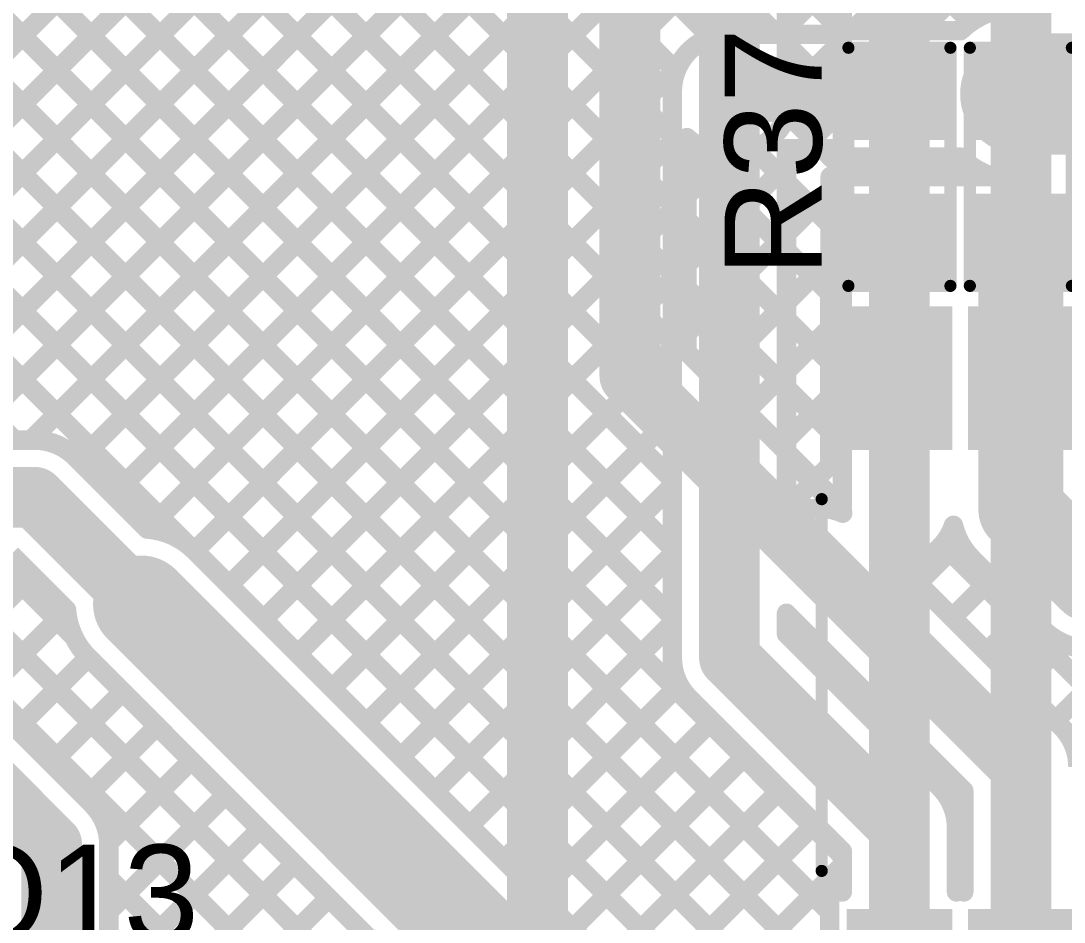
# Model space of a CAD drawing. Header units: millimetres. Extents: x 0 to 214, y 0 to 214.
# Drawn here: x 5.5903 to 6.0198, y 1.3341 to 1.7051 of the extents above; entities that cross this region are included whole.
import ezdxf

# ---------------------------------------------------------------- set-up
doc = ezdxf.new("R2010")
doc.units = ezdxf.units.MM
doc.header["$MEASUREMENT"] = 0
for name, color, linetype in [('BottomLayer', 5, 'Continuous'), ('BottomSolder', 6, 'Continuous'), ('TopLayer', 1, 'Continuous'), ('TopOverlay', 2, 'Continuous'), ('TopPaste', 8, 'Continuous'), ('TopSolder', 216, 'Continuous'), ('ViaHoleLayer', 16, 'Continuous')]:
    doc.layers.add(name, color=color, linetype=linetype)
doc.styles.add('Arial', font='', dxfattribs={"height": 0.2})
doc.styles.get('Arial').set_extended_font_data('Arial')

# ---------------------------------------------------------------- blocks, each defined once
blk = doc.blocks.new('PS2801C_1_F3_A_24')
at = {"layer": 'TopLayer'}
for points in [[(-0.14960625, 0.0427165), (-0.09842515, 0.0427165), (-0.09842515, 0.0072835), (-0.14960625, 0.0072835)], [(0.09842525, 0.0427165), (0.14960635, 0.0427165), (0.14960635, 0.0072835), (0.09842525, 0.0072835)], [(-0.14960625, -0.0072835), (-0.09842515, -0.0072835), (-0.09842515, -0.0427165), (-0.14960625, -0.0427165)], [(0.09842525, -0.0072835), (0.14960635, -0.0072835), (0.14960635, -0.0427165), (0.09842525, -0.0427165)]]:
    blk.add_hatch(color=1, dxfattribs=at).paths.add_polyline_path(points)
at = {"layer": 'TopPaste'}
for points in [[(-0.14960625, 0.0427165), (-0.09842515, 0.0427165), (-0.09842515, 0.0072835), (-0.14960625, 0.0072835)], [(0.09842525, 0.0427165), (0.14960635, 0.0427165), (0.14960635, 0.0072835), (0.09842525, 0.0072835)], [(-0.14960625, -0.0072835), (-0.09842515, -0.0072835), (-0.09842515, -0.0427165), (-0.14960625, -0.0427165)], [(0.09842525, -0.0072835), (0.14960635, -0.0072835), (0.14960635, -0.0427165), (0.09842525, -0.0427165)]]:
    blk.add_hatch(color=8, dxfattribs=at).paths.add_polyline_path(points)
at = {"layer": 'TopSolder'}
for points in [[(-0.15360625, 0.0467165), (-0.09442515, 0.0467165), (-0.09442515, 0.0032835), (-0.15360625, 0.0032835)], [(0.09442525, 0.0467165), (0.15360635, 0.0467165), (0.15360635, 0.0032835), (0.09442525, 0.0032835)], [(-0.15360625, -0.0032835), (-0.09442515, -0.0032835), (-0.09442515, -0.0467165), (-0.15360625, -0.0467165)], [(0.09442525, -0.0032835), (0.15360635, -0.0032835), (0.15360635, -0.0467165), (0.09442525, -0.0467165)]]:
    blk.add_hatch(color=216, dxfattribs=at).paths.add_polyline_path(points)
at = {"layer": 'TopOverlay'}
for points, const_width in [([(-0.1400157, 0.053, 1), (-0.1484257, 0.053, 1)], 0.005), ([(-0.0754707, 0.057, 1), (-0.0729707, 0.057, 1)], 0.0025), ([(0.0775293, 0.057, 1), (0.0800293, 0.057, 1)], 0.0025), ([(-0.1496757, 0.053, 1), (-0.1471757, 0.053, 1)], 0.0025), ([(-0.1412657, 0.053, 1), (-0.1387657, 0.053, 1)], 0.0025), ([(-0.0754707, -0.057, 1), (-0.0729707, -0.057, 1)], 0.0025), ([(0.0775293, -0.057, 1), (0.0800293, -0.057, 1)], 0.0025)]:
    blk.add_lwpolyline(points, format="xyb", close=True, dxfattribs=dict(at, const_width=const_width))
at = {"layer": 'TopOverlay', "const_width": 0.005}
for points in [[(0.0787793, 0.057), (-0.0742207, 0.057)], [(0.0787793, -0.057), (-0.0742207, -0.057)]]:
    blk.add_lwpolyline(points, dxfattribs=at)
blk = doc.blocks.new('RES_0603_218')
at = {"layer": 'TopLayer'}
for points in [[(-0.015, 0.0175), (-0.015, -0.0175), (-0.045, -0.0175), (-0.045, 0.0175)], [(0.045, 0.0175), (0.045, -0.0175), (0.015, -0.0175), (0.015, 0.0175)]]:
    blk.add_hatch(color=1, dxfattribs=at).paths.add_polyline_path(points)
at = {"layer": 'TopPaste'}
for points in [[(-0.015, 0.0175), (-0.015, -0.0175), (-0.045, -0.0175), (-0.045, 0.0175)], [(0.045, 0.0175), (0.045, -0.0175), (0.015, -0.0175), (0.015, 0.0175)]]:
    blk.add_hatch(color=8, dxfattribs=at).paths.add_polyline_path(points)
at = {"layer": 'TopSolder'}
for points in [[(-0.011, 0.0215), (-0.011, -0.0215), (-0.049, -0.0215), (-0.049, 0.0215)], [(0.049, 0.0215), (0.049, -0.0215), (0.011, -0.0215), (0.011, 0.0215)]]:
    blk.add_hatch(color=216, dxfattribs=at).paths.add_polyline_path(points)
at = {"layer": 'TopOverlay', "const_width": 0.005}
for points in [[(-0.049, 0.021), (0.049, 0.021)], [(-0.049, 0.021), (-0.049, -0.021)], [(0.049, 0.021), (0.049, -0.021)], [(-0.049, -0.021), (0.049, -0.021)]]:
    blk.add_lwpolyline(points, dxfattribs=at)
at = {"layer": 'TopOverlay', "const_width": 0.0025}
for points in [[(-0.05025, 0.021, 1), (-0.04775, 0.021, 1)], [(-0.05025, 0.021, 1), (-0.04775, 0.021, 1)], [(0.04775, 0.021, 1), (0.05025, 0.021, 1)], [(0.04775, 0.021, 1), (0.05025, 0.021, 1)], [(-0.05025, -0.021, 1), (-0.04775, -0.021, 1)], [(-0.05025, -0.021, 1), (-0.04775, -0.021, 1)], [(0.04775, -0.021, 1), (0.05025, -0.021, 1)], [(0.04775, -0.021, 1), (0.05025, -0.021, 1)]]:
    blk.add_lwpolyline(points, format="xyb", close=True, dxfattribs=at)
blk = doc.blocks.new('RES_0603_219')
at = {"layer": 'TopLayer'}
for points in [[(-0.015, 0.0175), (-0.015, -0.0175), (-0.045, -0.0175), (-0.045, 0.0175)], [(0.045, 0.0175), (0.045, -0.0175), (0.015, -0.0175), (0.015, 0.0175)]]:
    blk.add_hatch(color=1, dxfattribs=at).paths.add_polyline_path(points)
at = {"layer": 'TopPaste'}
for points in [[(-0.015, 0.0175), (-0.015, -0.0175), (-0.045, -0.0175), (-0.045, 0.0175)], [(0.045, 0.0175), (0.045, -0.0175), (0.015, -0.0175), (0.015, 0.0175)]]:
    blk.add_hatch(color=8, dxfattribs=at).paths.add_polyline_path(points)
at = {"layer": 'TopSolder'}
for points in [[(-0.011, 0.0215), (-0.011, -0.0215), (-0.049, -0.0215), (-0.049, 0.0215)], [(0.049, 0.0215), (0.049, -0.0215), (0.011, -0.0215), (0.011, 0.0215)]]:
    blk.add_hatch(color=216, dxfattribs=at).paths.add_polyline_path(points)
at = {"layer": 'TopOverlay', "const_width": 0.005}
for points in [[(-0.049, 0.021), (0.049, 0.021)], [(-0.049, 0.021), (-0.049, -0.021)], [(0.049, 0.021), (0.049, -0.021)], [(-0.049, -0.021), (0.049, -0.021)]]:
    blk.add_lwpolyline(points, dxfattribs=at)
at = {"layer": 'TopOverlay', "const_width": 0.0025}
for points in [[(-0.05025, 0.021, 1), (-0.04775, 0.021, 1)], [(-0.05025, 0.021, 1), (-0.04775, 0.021, 1)], [(0.04775, 0.021, 1), (0.05025, 0.021, 1)], [(0.04775, 0.021, 1), (0.05025, 0.021, 1)], [(-0.05025, -0.021, 1), (-0.04775, -0.021, 1)], [(-0.05025, -0.021, 1), (-0.04775, -0.021, 1)], [(0.04775, -0.021, 1), (0.05025, -0.021, 1)], [(0.04775, -0.021, 1), (0.05025, -0.021, 1)]]:
    blk.add_lwpolyline(points, format="xyb", close=True, dxfattribs=at)

msp = doc.modelspace()

# ---------------------------------------------------------------- hatches: boundary and pattern name
at = {"layer": 'BottomLayer'}
h = msp.add_hatch(color=5, dxfattribs=at)
edge = h.paths.add_edge_path()
edge.add_arc((5.882, 1.676), 0.011811, 0, 360)
h = msp.add_hatch(color=5, dxfattribs=at)
edge = h.paths.add_edge_path()
edge.add_arc((5.952, 1.505), 0.011811, 0, 360)
h = msp.add_hatch(color=5, dxfattribs=at)
edge = h.paths.add_edge_path()
edge.add_arc((5.919, 1.481), 0.011811, 0, 360)
at = {"layer": 'BottomSolder'}
h = msp.add_hatch(color=6, dxfattribs=at)
edge = h.paths.add_edge_path()
edge.add_arc((5.882, 1.676), 0.0099055, 0, 360)
h = msp.add_hatch(color=6, dxfattribs=at)
edge = h.paths.add_edge_path()
edge.add_arc((5.952, 1.505), 0.0099055, 0, 360)
h = msp.add_hatch(color=6, dxfattribs=at)
edge = h.paths.add_edge_path()
edge.add_arc((5.919, 1.481), 0.0099055, 0, 360)
at = {"layer": 'TopLayer'}
h = msp.add_hatch(color=1, dxfattribs=at)
edge = h.paths.add_edge_path()
edge.add_arc((5.882, 1.676), 0.011811, 0, 360)
h = msp.add_hatch(color=1, dxfattribs=at)
edge = h.paths.add_edge_path()
edge.add_arc((5.952, 1.505), 0.011811, 0, 360)
h = msp.add_hatch(color=1, dxfattribs=at)
edge = h.paths.add_edge_path()
edge.add_arc((5.919, 1.481), 0.011811, 0, 360)
at = {"layer": 'TopSolder'}
h = msp.add_hatch(color=216, dxfattribs=at)
edge = h.paths.add_edge_path()
edge.add_arc((5.882, 1.676), 0.0099055, 0, 360)
h = msp.add_hatch(color=216, dxfattribs=at)
edge = h.paths.add_edge_path()
edge.add_arc((5.952, 1.505), 0.0099055, 0, 360)
h = msp.add_hatch(color=216, dxfattribs=at)
edge = h.paths.add_edge_path()
edge.add_arc((5.919, 1.481), 0.0099055, 0, 360)
at = {"layer": 'ViaHoleLayer'}
h = msp.add_hatch(color=16, dxfattribs=at)
edge = h.paths.add_edge_path()
edge.add_arc((5.882, 1.676), 0.0059055, 0, 360)
h = msp.add_hatch(color=16, dxfattribs=at)
edge = h.paths.add_edge_path()
edge.add_arc((5.952, 1.505), 0.0059055, 0, 360)
h = msp.add_hatch(color=16, dxfattribs=at)
edge = h.paths.add_edge_path()
edge.add_arc((5.919, 1.481), 0.0059055, 0, 360)

# ---------------------------------------------------------------- linework, layer by layer
at = {"layer": 'BottomLayer'}
for points, const_width in [([(5.841, 1.559), (5.841, 2.643)], 0.025), ([(5.803, 0.9149998), (5.803, 2.628)], 0.025), ([(5.952, 1.505), (5.952, 2.187)], 0.025), ([(5.9285, 1.505), (5.9285, 2.1415058)], 0.008), ([(5.882, 1.676), (5.882, 2.125)], 0.025), ([(5.9055, 1.6866751), (5.9055, 2.1143249)], 0.008), ([(6.002, 1.15), (6.002, 1.84)], 0.025), ([(5.9055, 1.7022818), (5.9285, 1.7252818)], 0.008), ([(5.9055, 1.7237788), (5.9285, 1.7007788)], 0.008), ([(5.9078092, 1.6763067), (5.9285, 1.6969975)], 0.008), ([(5.9055, 1.6954945), (5.9285, 1.6724945)], 0.008), ([(5.882, 1.676), (5.903811, 1.676)], 0.01), ([(5.882, 1.654189), (5.882, 1.676)], 0.01), ([(5.8645, 1.6047132), (5.9285, 1.6687132)], 0.008), ([(5.9060586, 1.6666516), (5.9285, 1.6442102)], 0.008), ([(5.8645, 1.568734), (5.8645, 1.6570274)], 0.008), ([(5.8645, 1.6516416), (5.9285, 1.5876416)], 0.008), ([(5.8645, 1.6329975), (5.8816933, 1.6501908)], 0.008), ([(5.8921552, 1.6522707), (5.9285, 1.6159259)], 0.008), ([(5.8645, 1.5764289), (5.9285, 1.6404289)], 0.008), ([(5.8645, 1.6233573), (5.9285, 1.5593573)], 0.008), ([(5.8747947, 1.5584393), (5.9285, 1.6121446)], 0.008), ([(5.8645, 1.595073), (5.9285, 1.531073)], 0.008), ([(5.8889368, 1.5442971), (5.9285, 1.5838603)], 0.008), ([(5.8645, 1.568734), (5.9285, 1.504734)], 0.008), ([(5.841, 1.559), (5.919, 1.481)], 0.025), ([(5.903079, 1.530155), (5.9285, 1.555576)], 0.008), ([(5.9172211, 1.5160128), (5.9285, 1.5272917)], 0.008), ([(5.952, 0.823), (5.952, 1.505)], 0.025)]:
    msp.add_lwpolyline(points, dxfattribs=dict(at, const_width=const_width))
for points, const_width in [([(5.9035, 1.7022818, 1), (5.9075, 1.7022818, 1)], 0.004), ([(5.9265, 1.7007788, 1), (5.9305, 1.7007788, 1)], 0.004), ([(5.9265, 1.6969975, 1), (5.9305, 1.6969975, 1)], 0.004), ([(5.9035, 1.6954945, 1), (5.9075, 1.6954945, 1)], 0.004), ([(5.87575, 1.676, 1), (5.88825, 1.676, 1)], 0.0125), ([(5.9035, 1.6866751, 1), (5.9075, 1.6866751, 1)], 0.004), ([(5.9035, 1.6866751, 1), (5.9075, 1.6866751, 1)], 0.004), ([(5.8795, 1.676, 1), (5.8845, 1.676, 1)], 0.005), ([(5.8795, 1.676, 1), (5.8845, 1.676, 1)], 0.005), ([(5.901311, 1.676, 1), (5.906311, 1.676, 1)], 0.005), ([(5.9058092, 1.6763067, 1), (5.9098092, 1.6763067, 1)], 0.004), ([(5.905811, 1.676, 1), (5.909811, 1.676, 1)], 0.004), ([(5.905811, 1.676, 1), (5.909811, 1.676, 1)], 0.004), ([(5.9265, 1.6724945, 1), (5.9305, 1.6724945, 1)], 0.004), ([(5.9265, 1.6687132, 1), (5.9305, 1.6687132, 1)], 0.004), ([(5.9040586, 1.6666516, 1), (5.9080586, 1.6666516, 1)], 0.004), ([(5.8625, 1.6570274, 1), (5.8665, 1.6570274, 1)], 0.004), ([(5.8625, 1.6570274, 1), (5.8665, 1.6570274, 1)], 0.004), ([(5.8795, 1.654189, 1), (5.8845, 1.654189, 1)], 0.005), ([(5.8625, 1.6516416, 1), (5.8665, 1.6516416, 1)], 0.004), ([(5.8796933, 1.6501908, 1), (5.8836933, 1.6501908, 1)], 0.004), ([(5.8901552, 1.6522707, 1), (5.8941552, 1.6522707, 1)], 0.004), ([(5.9265, 1.6442102, 1), (5.9305, 1.6442102, 1)], 0.004), ([(5.9265, 1.6404289, 1), (5.9305, 1.6404289, 1)], 0.004), ([(5.8625, 1.6329975, 1), (5.8665, 1.6329975, 1)], 0.004), ([(5.8625, 1.6233573, 1), (5.8665, 1.6233573, 1)], 0.004), ([(5.9265, 1.6159259, 1), (5.9305, 1.6159259, 1)], 0.004), ([(5.9265, 1.6121446, 1), (5.9305, 1.6121446, 1)], 0.004), ([(5.8625, 1.6047132, 1), (5.8665, 1.6047132, 1)], 0.004), ([(5.8625, 1.595073, 1), (5.8665, 1.595073, 1)], 0.004), ([(5.9265, 1.5876416, 1), (5.9305, 1.5876416, 1)], 0.004), ([(5.9265, 1.5838603, 1), (5.9305, 1.5838603, 1)], 0.004), ([(5.8625, 1.5764289, 1), (5.8665, 1.5764289, 1)], 0.004), ([(5.8625, 1.568734, 1), (5.8665, 1.568734, 1)], 0.004), ([(5.8625, 1.568734, 1), (5.8665, 1.568734, 1)], 0.004), ([(5.83475, 1.559, 1), (5.84725, 1.559, 1)], 0.0125), ([(5.83475, 1.559, 1), (5.84725, 1.559, 1)], 0.0125), ([(5.8727947, 1.5584393, 1), (5.8767947, 1.5584393, 1)], 0.004), ([(5.9265, 1.5593573, 1), (5.9305, 1.5593573, 1)], 0.004), ([(5.9265, 1.555576, 1), (5.9305, 1.555576, 1)], 0.004), ([(5.8869368, 1.5442971, 1), (5.8909368, 1.5442971, 1)], 0.004), ([(5.901079, 1.530155, 1), (5.905079, 1.530155, 1)], 0.004), ([(5.9265, 1.531073, 1), (5.9305, 1.531073, 1)], 0.004), ([(5.9265, 1.5272917, 1), (5.9305, 1.5272917, 1)], 0.004), ([(5.9152211, 1.5160128, 1), (5.9192211, 1.5160128, 1)], 0.004), ([(5.94575, 1.505, 1), (5.95825, 1.505, 1)], 0.0125), ([(5.94575, 1.505, 1), (5.95825, 1.505, 1)], 0.0125), ([(5.9265, 1.505, 1), (5.9305, 1.505, 1)], 0.004), ([(5.9265, 1.504734, 1), (5.9305, 1.504734, 1)], 0.004), ([(5.91275, 1.481, 1), (5.92525, 1.481, 1)], 0.0125)]:
    msp.add_lwpolyline(points, format="xyb", close=True, dxfattribs=dict(at, const_width=const_width))
at = {"layer": 'BottomLayer', "const_width": 0.008}
for points in [[(5.9055, 1.6866751, -0.1070032205442883), (5.907811, 1.676)], [(5.907811, 1.676, -0.6536838157333014), (5.8645, 1.6570274)]]:
    msp.add_lwpolyline(points, format="xyb", dxfattribs=at)
at = {"layer": 'TopLayer'}
for points, const_width in [([(5.9607868, 1.701), (6.2852868, 2.0255)], 0.008), ([(5.3626614, 1.7575), (5.5876614, 1.5325)], 0.008), ([(5.3909457, 1.7575), (5.6587872, 1.4896585)], 0.008), ([(5.41923, 1.7575), (5.9285, 1.24823)], 0.008), ([(5.4245909, 1.5325), (5.6495909, 1.7575)], 0.008), ([(5.4475143, 1.7575), (5.9232835, 1.2817308)], 0.008), ([(5.4553752, 1.535), (5.6778752, 1.7575)], 0.008), ([(5.4757986, 1.7575), (5.9232835, 1.3100151)], 0.008), ([(5.4836595, 1.535), (5.7061595, 1.7575)], 0.008), ([(5.5040829, 1.7575), (5.9232835, 1.3382994)], 0.008), ([(5.5094438, 1.5325), (5.7344438, 1.7575)], 0.008), ([(5.5323672, 1.7575), (5.9285, 1.3613672)], 0.008), ([(5.5377281, 1.5325), (5.7627281, 1.7575)], 0.008), ([(5.5606515, 1.7575), (5.8585, 1.4596515)], 0.008), ([(5.5660124, 1.5325), (5.7910124, 1.7575)], 0.008), ([(5.5889358, 1.7575), (5.8585, 1.4879358)], 0.008), ([(5.5942967, 1.5325), (5.8192967, 1.7575)], 0.008), ([(5.6141575, 1.5240765), (5.847581, 1.7575)], 0.008), ([(5.6172201, 1.7575), (5.8585, 1.5162201)], 0.008), ([(5.6282996, 1.5099343), (5.8758653, 1.7575)], 0.008), ([(5.642545, 1.4958954), (5.9041496, 1.7575)], 0.008), ([(5.6455044, 1.7575), (5.8585, 1.5445044)], 0.008), ([(5.6737887, 1.7575), (5.8585, 1.5727887)], 0.008), ([(5.702073, 1.7575), (5.8585, 1.601073)], 0.008), ([(5.7303573, 1.7575), (5.8585, 1.6293573)], 0.008), ([(5.7586416, 1.7575), (5.8585, 1.6576416)], 0.008), ([(5.7869259, 1.7575), (5.8600452, 1.6843807)], 0.008), ([(5.8152102, 1.7575), (5.8744545, 1.6982557)], 0.008), ([(5.8434945, 1.7575), (5.9014945, 1.6995)], 0.008), ([(5.8717788, 1.7575), (5.9282788, 1.701)], 0.008), ([(5.8723703, 1.6974364), (5.9324339, 1.7575)], 0.008), ([(5.9000631, 1.7575), (5.9565631, 1.701)], 0.008), ([(5.9027182, 1.6995), (5.9607182, 1.7575)], 0.008), ([(5.9283474, 1.7575), (5.9813552, 1.7044922)], 0.008), ([(5.9325025, 1.701), (5.9890025, 1.7575)], 0.008), ([(5.882, 1.6995), (5.9235, 1.6995)], 0.008), ([(5.9235, 1.701), (5.9735, 1.701)], 0.008), ([(5.9735, 1.701), (5.9771002, 1.701)], 0.008), ([(5.9735, 1.701), (5.9771002, 1.701)], 0.008), ([(6.002, 1.675), (6.0020001, 1.6749999)], 0.05), ([(6.0020001, 1.6749999), (6.33, 1.6749999)], 0.05), ([(5.6618872, 1.4869533), (5.8605636, 1.6856297)], 0.008), ([(5.882, 1.676), (5.952, 1.676)], 0.025), ([(5.882, 1.443), (5.882, 1.676)], 0.025), ([(5.8585, 1.443), (5.8585, 1.676)], 0.008), ([(5.6760294, 1.4728112), (5.8585, 1.6552818)], 0.008), ([(5.9055, 1.6525), (5.9235, 1.6525)], 0.008), ([(5.9055, 1.6457132), (5.9122868, 1.6525)], 0.008), ([(5.9055, 1.5002354), (5.9055, 1.6525)], 0.008), ([(5.9202102, 1.6525), (5.9235, 1.6492102)], 0.008), ([(5.9235, 1.649), (5.9235, 1.6525)], 0.008), ([(5.9235, 1.649), (5.9735, 1.649)], 0.008), ([(5.9237102, 1.649), (5.9317102, 1.641)], 0.008), ([(5.9290711, 1.641), (5.9370711, 1.649)], 0.008), ([(5.9519945, 1.649), (5.9599945, 1.641)], 0.008), ([(5.9573554, 1.641), (5.9653554, 1.649)], 0.008), ([(5.9735, 1.649), (5.9771002, 1.649)], 0.008), ([(5.9735, 1.649), (5.9771002, 1.649)], 0.008), ([(5.9055, 1.6389259), (5.9235, 1.6209259)], 0.008), ([(5.9235, 1.641), (5.9735, 1.641)], 0.008), ([(5.9235, 1.6354289), (5.9290711, 1.641)], 0.008), ([(5.9235, 1.5946063), (5.9235, 1.641)], 0.008), ([(5.9735, 1.641), (5.9805, 1.641)], 0.008), ([(5.9735, 1.641), (5.9805, 1.641)], 0.008), ([(5.9805, 1.641), (5.9901677, 1.641)], 0.008), ([(5.9055, 1.6174289), (5.9235, 1.6354289)], 0.008), ([(6.002, 1.504), (6.002, 1.615)], 0.035), ([(5.6901715, 1.458669), (5.8585, 1.6269975)], 0.008), ([(5.952, 1.615), (5.952, 1.616)], 0.025), ([(5.952, 1.5580157), (5.952, 1.615)], 0.025), ([(5.9055, 1.6106416), (5.9232835, 1.5928581)], 0.008), ([(5.9055, 1.5891446), (5.9235, 1.6071446)], 0.008), ([(5.7043137, 1.4445269), (5.8585, 1.5987132)], 0.008), ([(5.9232835, 1.5214251), (5.9232835, 1.5946063)], 0.008), ([(5.9235, 1.589), (5.9235, 1.5946063)], 0.008), ([(5.9055, 1.5823573), (5.9232835, 1.5645738)], 0.008), ([(5.9055, 1.5608603), (5.9232835, 1.5786438)], 0.008), ([(5.7184558, 1.4303847), (5.8585, 1.5704289)], 0.008), ([(5.952, 1.505), (5.952, 1.5580157)], 0.025), ([(5.9055, 1.554073), (5.9232835, 1.5362895)], 0.008), ([(5.9055, 1.532576), (5.9232835, 1.5503595)], 0.008), ([(5.732598, 1.4162426), (5.8585, 1.5421446)], 0.008), ([(5.5075, 1.5325), (5.596, 1.5325)], 0.008), ([(5.6126346, 1.5255994), (5.642321, 1.495913)], 0.008), ([(5.9055, 1.5257887), (5.9286155, 1.5026732)], 0.008), ([(5.9055, 1.5042917), (5.9232835, 1.5220752)], 0.008), ([(5.9232835, 1.5214251), (5.9285, 1.5214251)], 0.008), ([(5.9285, 1.505), (5.9285, 1.5214251)], 0.008), ([(5.479, 1.509), (5.596, 1.509)], 0.025), ([(5.596, 1.509), (5.64, 1.465)], 0.025), ([(6.002, 1.504), (6.0310001, 1.4749999)], 0.035), ([(5.7467401, 1.4021004), (5.8585, 1.5138603)], 0.008), ([(5.6619203, 1.4869203), (5.8428991, 1.3059415)], 0.008), ([(5.919, 1.481), (6.002, 1.398)], 0.025), ([(5.9596476, 1.4735864), (5.9767825, 1.4907213)], 0.008), ([(5.9698536, 1.4897194), (6.3958513, 1.0637217)], 0.008), ([(6.0310001, 1.4749999), (6.33, 1.4749999)], 0.035), ([(5.5215242, 1.4855), (5.79, 1.2170242)], 0.008), ([(5.5498085, 1.4855), (5.79, 1.2453085)], 0.008), ([(5.5780928, 1.4855), (5.6120949, 1.4514979)], 0.008), ([(5.586266, 1.4855), (5.609087, 1.462679)], 0.008), ([(5.7608823, 1.3879583), (5.8585, 1.485576)], 0.008), ([(5.9818893, 1.4838057), (6.0108058, 1.4548892)], 0.008), ([(5.64, 1.465), (5.821, 1.284)], 0.04), ([(5.9517325, 1.4815015), (6.0185994, 1.4146346)], 0.008), ([(5.5412354, 1.4228701), (5.5950656, 1.4767003)], 0.008), ([(5.9737897, 1.4594442), (5.9900202, 1.4756747)], 0.008), ([(5.5695197, 1.4228701), (5.6091046, 1.462455)], 0.008), ([(5.9055, 1.461266), (5.9785, 1.388266)], 0.008), ([(5.9055, 1.452734), (5.9055, 1.461266)], 0.008), ([(5.9879319, 1.4453021), (6.0041624, 1.4615326)], 0.008), ([(5.7750244, 1.3738161), (5.8585, 1.4572917)], 0.008), ([(5.9055, 1.452734), (5.9685994, 1.3896346)], 0.008), ([(5.9080054, 1.4502285), (5.9122714, 1.4544945)], 0.008), ([(5.882, 1.443), (5.952, 1.373)], 0.025), ([(6.002074, 1.4311599), (6.0197349, 1.4488208)], 0.008), ([(6.0162162, 1.4170178), (6.0456983, 1.4464999)], 0.008), ([(5.5885839, 1.41365), (5.6180467, 1.4431128)], 0.008), ([(5.6180797, 1.4430797), (5.79, 1.2711594)], 0.008), ([(5.9221476, 1.4360864), (5.9264136, 1.4403524)], 0.008), ([(5.7891666, 1.359674), (5.8613238, 1.4318312)], 0.008), ([(5.6027261, 1.3995079), (5.6321888, 1.4289706)], 0.008), ([(5.8654006, 1.4263654), (5.9285, 1.363266)], 0.008), ([(5.9362897, 1.4219442), (5.9405557, 1.4262102)], 0.008), ([(5.5862645, 1.4159695), (5.6195994, 1.3826346)], 0.008), ([(5.6168682, 1.3853657), (5.6463309, 1.4148284)], 0.008), ([(5.8033087, 1.3455318), (5.8747714, 1.4169945)], 0.008), ([(5.9504319, 1.4078021), (5.9546979, 1.4120681)], 0.008), ([(5.5696299, 1.3993701), (5.603, 1.366)], 0.025), ([(6.002, 1.3099842), (6.002, 1.398)], 0.025), ([(6.0232461, 1.4080426), (6.367567, 1.0637217)], 0.008), ([(5.6264895, 1.3667027), (5.6604731, 1.4006863)], 0.008), ([(5.8174509, 1.3313897), (5.8889136, 1.4028524)], 0.008), ([(5.964574, 1.3936599), (5.96884, 1.3979259)], 0.008), ([(5.831593, 1.3172475), (5.9030557, 1.3887102)], 0.008), ([(5.9785, 1.3465748), (5.9785, 1.388266)], 0.008), ([(5.6265, 1.3384289), (5.6746152, 1.3865441)], 0.008), ([(5.952, 1.3099842), (5.952, 1.373)], 0.025), ([(5.9752951, 1.3760967), (5.9785, 1.3793016)], 0.008), ([(5.603, 1.191), (5.603, 1.366)], 0.025), ([(5.6265, 1.3101446), (5.6887574, 1.372402)], 0.008), ([(5.8455537, 1.3029239), (5.9171979, 1.3745681)], 0.008), ([(5.9755, 1.3465748), (5.9755, 1.373)], 0.008), ([(5.9755, 1.3709358), (5.9785, 1.3679358)], 0.008), ([(5.6265, 1.191), (5.6265, 1.366)], 0.008), ([(5.9285, 1.3465748), (5.9285, 1.363266)], 0.008), ([(5.6265, 1.2818603), (5.7028995, 1.3582598)], 0.008), ([(5.852, 1.2810859), (5.9285, 1.3575859)], 0.008), ([(5.6265, 1.3522399), (5.79, 1.1887399)], 0.008), ([(5.9755, 1.3480173), (5.9785, 1.3510173)], 0.008), ([(5.9232835, 1.3465748), (5.9285, 1.3465748)], 0.008), ([(5.9232835, 1.2733936), (5.9232835, 1.3465748)], 0.008), ([(5.6265, 1.253576), (5.7170417, 1.3441177)], 0.008)]:
    msp.add_lwpolyline(points, dxfattribs=dict(at, const_width=const_width))
at = {"layer": 'TopLayer', "const_width": 0.008}
for points in [[(5.9771002, 1.701, -0.1939129967490103), (6.0020849, 1.7109999)], [(5.9771004, 1.701, -0.1933006118599626), (6.0020001, 1.7109999)], [(5.8585, 1.676, -0.4142135623730951), (5.882, 1.6995)], [(5.8585, 1.676, -0.4142135623730951), (5.882, 1.6995)], [(5.9901677, 1.641, -0.1076342625820611), (5.9771002, 1.649)], [(5.9901677, 1.641, -0.1076342625820611), (5.9771002, 1.649)], [(5.596, 1.5325, -0.198912367379658), (5.612617, 1.525617)], [(5.596, 1.5325, -0.1991881979975664), (5.6126346, 1.5255994)], [(5.9055, 1.5002354, -0.2645974574575919), (5.9286408, 1.5024314)], [(5.642321, 1.495913, -0.179505773410636), (5.6619203, 1.4869203)], [(5.9742592, 1.497465, -0.3246822619089642), (5.9517325, 1.4815015)], [(5.9818475, 1.4838475, -0.1394031363622304), (5.9742593, 1.497465)], [(5.9818893, 1.4838057, -0.1399312686969586), (5.9742593, 1.497465)], [(5.6180797, 1.4430797, -0.1795057734106332), (5.609087, 1.462679)], [(6.0310001, 1.4464999, -0.1994509464602799), (6.0108058, 1.4548892)], [(6.0310001, 1.4464999, -0.198912367379658), (6.0108476, 1.4548474)], [(5.8654006, 1.4263654, -0.1991881979976013), (5.8585, 1.443)], [(5.865383, 1.426383, -0.198912367379658), (5.8585, 1.443)], [(6.0185994, 1.4146346, -0.1991881979976013), (6.0255, 1.398)], [(6.018617, 1.414617, -0.198912367379658), (6.0255, 1.398)], [(5.9685994, 1.3896346, -0.1991881979976508), (5.9755, 1.373)], [(5.968617, 1.389617, -0.198912367379658), (5.9755, 1.373)], [(5.6195994, 1.3826346, -0.1991881979975664), (5.6265, 1.366)], [(5.619617, 1.382617, -0.198912367379658), (5.6265, 1.366)]]:
    msp.add_lwpolyline(points, format="xyb", dxfattribs=at)
at = {"layer": 'TopLayer'}
for points, const_width in [([(5.9793552, 1.7044922, 1), (5.9833552, 1.7044922, 1)], 0.004), ([(5.8703703, 1.6974364, 1), (5.8743703, 1.6974364, 1)], 0.004), ([(5.8724545, 1.6982557, 1), (5.8764545, 1.6982557, 1)], 0.004), ([(5.88, 1.6995, 1), (5.884, 1.6995, 1)], 0.004), ([(5.88, 1.6995, 1), (5.884, 1.6995, 1)], 0.004), ([(5.88, 1.6995, 1), (5.884, 1.6995, 1)], 0.004), ([(5.8994945, 1.6995, 1), (5.9034945, 1.6995, 1)], 0.004), ([(5.9007182, 1.6995, 1), (5.9047182, 1.6995, 1)], 0.004), ([(5.9215, 1.701, 1), (5.9255, 1.701, 1)], 0.004), ([(5.9215, 1.6995, 1), (5.9255, 1.6995, 1)], 0.004), ([(5.9262788, 1.701, 1), (5.9302788, 1.701, 1)], 0.004), ([(5.9305025, 1.701, 1), (5.9345025, 1.701, 1)], 0.004), ([(5.9545631, 1.701, 1), (5.9585631, 1.701, 1)], 0.004), ([(5.9587868, 1.701, 1), (5.9627868, 1.701, 1)], 0.004), ([(5.9715, 1.701, 1), (5.9755, 1.701, 1)], 0.004), ([(5.9715, 1.701, 1), (5.9755, 1.701, 1)], 0.004), ([(5.9715, 1.701, 1), (5.9755, 1.701, 1)], 0.004), ([(5.9751002, 1.701, 1), (5.9791002, 1.701, 1)], 0.004), ([(5.9751002, 1.701, 1), (5.9791002, 1.701, 1)], 0.004), ([(5.9751002, 1.701, 1), (5.9791002, 1.701, 1)], 0.004), ([(5.9751004, 1.701, 1), (5.9791004, 1.701, 1)], 0.004), ([(5.9895, 1.675, 1), (6.0145, 1.675, 1)], 0.025), ([(5.9895001, 1.6749999, 1), (6.0145001, 1.6749999, 1)], 0.025), ([(5.9895001, 1.6749999, 1), (6.0145001, 1.6749999, 1)], 0.025), ([(5.8580452, 1.6843807, 1), (5.8620452, 1.6843807, 1)], 0.004), ([(5.8585636, 1.6856297, 1), (5.8625636, 1.6856297, 1)], 0.004), ([(5.87575, 1.676, 1), (5.88825, 1.676, 1)], 0.0125), ([(5.87575, 1.676, 1), (5.88825, 1.676, 1)], 0.0125), ([(5.94575, 1.676, 1), (5.95825, 1.676, 1)], 0.0125), ([(5.8565, 1.676, 1), (5.8605, 1.676, 1)], 0.004), ([(5.8565, 1.676, 1), (5.8605, 1.676, 1)], 0.004), ([(5.8565, 1.676, 1), (5.8605, 1.676, 1)], 0.004), ([(5.8565, 1.6576416, 1), (5.8605, 1.6576416, 1)], 0.004), ([(5.8565, 1.6552818, 1), (5.8605, 1.6552818, 1)], 0.004), ([(5.9035, 1.6525, 1), (5.9075, 1.6525, 1)], 0.004), ([(5.9035, 1.6525, 1), (5.9075, 1.6525, 1)], 0.004), ([(5.9102868, 1.6525, 1), (5.9142868, 1.6525, 1)], 0.004), ([(5.9182102, 1.6525, 1), (5.9222102, 1.6525, 1)], 0.004), ([(5.9215, 1.6525, 1), (5.9255, 1.6525, 1)], 0.004), ([(5.9215, 1.6525, 1), (5.9255, 1.6525, 1)], 0.004), ([(5.9035, 1.6457132, 1), (5.9075, 1.6457132, 1)], 0.004), ([(5.9215, 1.6492102, 1), (5.9255, 1.6492102, 1)], 0.004), ([(5.9215, 1.649, 1), (5.9255, 1.649, 1)], 0.004), ([(5.9215, 1.649, 1), (5.9255, 1.649, 1)], 0.004), ([(5.9217102, 1.649, 1), (5.9257102, 1.649, 1)], 0.004), ([(5.9350711, 1.649, 1), (5.9390711, 1.649, 1)], 0.004), ([(5.9499945, 1.649, 1), (5.9539945, 1.649, 1)], 0.004), ([(5.9633554, 1.649, 1), (5.9673554, 1.649, 1)], 0.004), ([(5.9715, 1.649, 1), (5.9755, 1.649, 1)], 0.004), ([(5.9715, 1.649, 1), (5.9755, 1.649, 1)], 0.004), ([(5.9715, 1.649, 1), (5.9755, 1.649, 1)], 0.004), ([(5.9751002, 1.649, 1), (5.9791002, 1.649, 1)], 0.004), ([(5.9751002, 1.649, 1), (5.9791002, 1.649, 1)], 0.004), ([(5.9751002, 1.649, 1), (5.9791002, 1.649, 1)], 0.004), ([(5.9751002, 1.649, 1), (5.9791002, 1.649, 1)], 0.004), ([(5.9035, 1.6389259, 1), (5.9075, 1.6389259, 1)], 0.004), ([(5.9215, 1.641, 1), (5.9255, 1.641, 1)], 0.004), ([(5.9215, 1.641, 1), (5.9255, 1.641, 1)], 0.004), ([(5.9270711, 1.641, 1), (5.9310711, 1.641, 1)], 0.004), ([(5.9270711, 1.641, 1), (5.9310711, 1.641, 1)], 0.004), ([(5.9297102, 1.641, 1), (5.9337102, 1.641, 1)], 0.004), ([(5.9553554, 1.641, 1), (5.9593554, 1.641, 1)], 0.004), ([(5.9579945, 1.641, 1), (5.9619945, 1.641, 1)], 0.004), ([(5.9715, 1.641, 1), (5.9755, 1.641, 1)], 0.004), ([(5.9715, 1.641, 1), (5.9755, 1.641, 1)], 0.004), ([(5.9715, 1.641, 1), (5.9755, 1.641, 1)], 0.004), ([(5.9785, 1.641, 1), (5.9825, 1.641, 1)], 0.004), ([(5.9785, 1.641, 1), (5.9825, 1.641, 1)], 0.004), ([(5.9785, 1.641, 1), (5.9825, 1.641, 1)], 0.004), ([(5.9881677, 1.641, 1), (5.9921677, 1.641, 1)], 0.004), ([(5.9881677, 1.641, 1), (5.9921677, 1.641, 1)], 0.004), ([(5.9881677, 1.641, 1), (5.9921677, 1.641, 1)], 0.004), ([(5.9215, 1.6354289, 1), (5.9255, 1.6354289, 1)], 0.004), ([(5.9215, 1.6354289, 1), (5.9255, 1.6354289, 1)], 0.004), ([(5.8565, 1.6293573, 1), (5.8605, 1.6293573, 1)], 0.004), ([(5.99325, 1.615, 1), (6.01075, 1.615, 1)], 0.0175), ([(5.8565, 1.6269975, 1), (5.8605, 1.6269975, 1)], 0.004), ([(5.94575, 1.616, 1), (5.95825, 1.616, 1)], 0.0125), ([(5.9215, 1.6209259, 1), (5.9255, 1.6209259, 1)], 0.004), ([(5.94575, 1.615, 1), (5.95825, 1.615, 1)], 0.0125), ([(5.94575, 1.615, 1), (5.95825, 1.615, 1)], 0.0125), ([(5.9035, 1.6174289, 1), (5.9075, 1.6174289, 1)], 0.004), ([(5.9035, 1.6106416, 1), (5.9075, 1.6106416, 1)], 0.004), ([(5.9215, 1.6071446, 1), (5.9255, 1.6071446, 1)], 0.004), ([(5.8565, 1.601073, 1), (5.8605, 1.601073, 1)], 0.004), ([(5.8565, 1.5987132, 1), (5.8605, 1.5987132, 1)], 0.004), ([(5.9212835, 1.5946063, 1), (5.9252835, 1.5946063, 1)], 0.004), ([(5.9215, 1.5946063, 1), (5.9255, 1.5946063, 1)], 0.004), ([(5.9215, 1.5946063, 1), (5.9255, 1.5946063, 1)], 0.004), ([(5.9212835, 1.5928581, 1), (5.9252835, 1.5928581, 1)], 0.004), ([(5.9035, 1.5891446, 1), (5.9075, 1.5891446, 1)], 0.004), ([(5.9215, 1.589, 1), (5.9255, 1.589, 1)], 0.004), ([(5.9035, 1.5823573, 1), (5.9075, 1.5823573, 1)], 0.004), ([(5.9212835, 1.5786438, 1), (5.9252835, 1.5786438, 1)], 0.004), ([(5.8565, 1.5727887, 1), (5.8605, 1.5727887, 1)], 0.004), ([(5.8565, 1.5704289, 1), (5.8605, 1.5704289, 1)], 0.004), ([(5.9212835, 1.5645738, 1), (5.9252835, 1.5645738, 1)], 0.004), ([(5.94575, 1.5580157, 1), (5.95825, 1.5580157, 1)], 0.0125), ([(5.94575, 1.5580157, 1), (5.95825, 1.5580157, 1)], 0.0125), ([(5.9035, 1.5608603, 1), (5.9075, 1.5608603, 1)], 0.004), ([(5.9035, 1.554073, 1), (5.9075, 1.554073, 1)], 0.004), ([(5.9212835, 1.5503595, 1), (5.9252835, 1.5503595, 1)], 0.004), ([(5.8565, 1.5445044, 1), (5.8605, 1.5445044, 1)], 0.004), ([(5.8565, 1.5421446, 1), (5.8605, 1.5421446, 1)], 0.004), ([(5.9212835, 1.5362895, 1), (5.9252835, 1.5362895, 1)], 0.004), ([(5.5856614, 1.5325, 1), (5.5896614, 1.5325, 1)], 0.004), ([(5.5922967, 1.5325, 1), (5.5962967, 1.5325, 1)], 0.004), ([(5.594, 1.5325, 1), (5.598, 1.5325, 1)], 0.004), ([(5.594, 1.5325, 1), (5.598, 1.5325, 1)], 0.004), ([(5.594, 1.5325, 1), (5.598, 1.5325, 1)], 0.004), ([(5.9035, 1.532576, 1), (5.9075, 1.532576, 1)], 0.004), ([(5.610617, 1.525617, 1), (5.614617, 1.525617, 1)], 0.004), ([(5.6106346, 1.5255994, 1), (5.6146346, 1.5255994, 1)], 0.004), ([(5.6106346, 1.5255994, 1), (5.6146346, 1.5255994, 1)], 0.004), ([(5.9035, 1.5257887, 1), (5.9075, 1.5257887, 1)], 0.004), ([(5.6121575, 1.5240765, 1), (5.6161575, 1.5240765, 1)], 0.004), ([(5.9212835, 1.5220752, 1), (5.9252835, 1.5220752, 1)], 0.004), ([(5.9212835, 1.5214251, 1), (5.9252835, 1.5214251, 1)], 0.004), ([(5.9212835, 1.5214251, 1), (5.9252835, 1.5214251, 1)], 0.004), ([(5.9265, 1.5214251, 1), (5.9305, 1.5214251, 1)], 0.004), ([(5.9265, 1.5214251, 1), (5.9305, 1.5214251, 1)], 0.004), ([(5.58975, 1.509, 1), (5.60225, 1.509, 1)], 0.0125), ([(5.58975, 1.509, 1), (5.60225, 1.509, 1)], 0.0125), ([(5.99325, 1.504, 1), (6.01075, 1.504, 1)], 0.0175), ([(5.99325, 1.504, 1), (6.01075, 1.504, 1)], 0.0175), ([(5.8565, 1.5162201, 1), (5.8605, 1.5162201, 1)], 0.004), ([(5.8565, 1.5138603, 1), (5.8605, 1.5138603, 1)], 0.004), ([(5.94575, 1.505, 1), (5.95825, 1.505, 1)], 0.0125), ([(5.6262996, 1.5099343, 1), (5.6302996, 1.5099343, 1)], 0.004), ([(5.9035, 1.5042917, 1), (5.9075, 1.5042917, 1)], 0.004), ([(5.9265, 1.505, 1), (5.9305, 1.505, 1)], 0.004), ([(5.9035, 1.5002354, 1), (5.9075, 1.5002354, 1)], 0.004), ([(5.9035, 1.5002354, 1), (5.9075, 1.5002354, 1)], 0.004), ([(5.9266155, 1.5026732, 1), (5.9306155, 1.5026732, 1)], 0.004), ([(5.9266408, 1.5024314, 1), (5.9306408, 1.5024314, 1)], 0.004), ([(5.640321, 1.495913, 1), (5.644321, 1.495913, 1)], 0.004), ([(5.640321, 1.495913, 1), (5.644321, 1.495913, 1)], 0.004), ([(5.640545, 1.4958954, 1), (5.644545, 1.4958954, 1)], 0.004), ([(5.9722592, 1.497465, 1), (5.9762592, 1.497465, 1)], 0.004), ([(5.9722593, 1.497465, 1), (5.9762593, 1.497465, 1)], 0.004), ([(5.9722593, 1.497465, 1), (5.9762593, 1.497465, 1)], 0.004), ([(5.6567872, 1.4896585, 1), (5.6607872, 1.4896585, 1)], 0.004), ([(5.6598872, 1.4869533, 1), (5.6638872, 1.4869533, 1)], 0.004), ([(5.6599203, 1.4869203, 1), (5.6639203, 1.4869203, 1)], 0.004), ([(5.6599203, 1.4869203, 1), (5.6639203, 1.4869203, 1)], 0.004), ([(5.8565, 1.4879358, 1), (5.8605, 1.4879358, 1)], 0.004), ([(5.91275, 1.481, 1), (5.92525, 1.481, 1)], 0.0125), ([(5.9678536, 1.4897194, 1), (5.9718536, 1.4897194, 1)], 0.004), ([(5.9747825, 1.4907213, 1), (5.9787825, 1.4907213, 1)], 0.004), ([(6.0222501, 1.4749999, 1), (6.0397501, 1.4749999, 1)], 0.0175), ([(6.0222501, 1.4749999, 1), (6.0397501, 1.4749999, 1)], 0.0175), ([(5.8565, 1.485576, 1), (5.8605, 1.485576, 1)], 0.004), ([(5.9798475, 1.4838475, 1), (5.9838475, 1.4838475, 1)], 0.004), ([(5.9798893, 1.4838057, 1), (5.9838893, 1.4838057, 1)], 0.004), ([(5.9798893, 1.4838057, 1), (5.9838893, 1.4838057, 1)], 0.004), ([(5.63, 1.465, 1), (5.65, 1.465, 1)], 0.02), ([(5.9497325, 1.4815015, 1), (5.9537325, 1.4815015, 1)], 0.004), ([(5.9497325, 1.4815015, 1), (5.9537325, 1.4815015, 1)], 0.004), ([(5.5930656, 1.4767003, 1), (5.5970656, 1.4767003, 1)], 0.004), ([(5.9880202, 1.4756747, 1), (5.9920202, 1.4756747, 1)], 0.004), ([(5.63375, 1.465, 1), (5.64625, 1.465, 1)], 0.0125), ([(5.6740294, 1.4728112, 1), (5.6780294, 1.4728112, 1)], 0.004), ([(5.9576476, 1.4735864, 1), (5.9616476, 1.4735864, 1)], 0.004), ([(5.607087, 1.462679, 1), (5.611087, 1.462679, 1)], 0.004), ([(5.607087, 1.462679, 1), (5.611087, 1.462679, 1)], 0.004), ([(5.6071046, 1.462455, 1), (5.6111046, 1.462455, 1)], 0.004), ([(5.9035, 1.461266, 1), (5.9075, 1.461266, 1)], 0.004), ([(5.9035, 1.461266, 1), (5.9075, 1.461266, 1)], 0.004), ([(6.0021624, 1.4615326, 1), (6.0061624, 1.4615326, 1)], 0.004), ([(5.6881715, 1.458669, 1), (5.6921715, 1.458669, 1)], 0.004), ([(5.8565, 1.4596515, 1), (5.8605, 1.4596515, 1)], 0.004), ([(5.8565, 1.4572917, 1), (5.8605, 1.4572917, 1)], 0.004), ([(5.9717897, 1.4594442, 1), (5.9757897, 1.4594442, 1)], 0.004), ([(5.9035, 1.452734, 1), (5.9075, 1.452734, 1)], 0.004), ([(5.9035, 1.452734, 1), (5.9075, 1.452734, 1)], 0.004), ([(5.9102714, 1.4544945, 1), (5.9142714, 1.4544945, 1)], 0.004), ([(6.0088058, 1.4548892, 1), (6.0128058, 1.4548892, 1)], 0.004), ([(6.0088058, 1.4548892, 1), (6.0128058, 1.4548892, 1)], 0.004), ([(6.0088476, 1.4548474, 1), (6.0128476, 1.4548474, 1)], 0.004), ([(5.6100949, 1.4514979, 1), (5.6140949, 1.4514979, 1)], 0.004), ([(5.87575, 1.443, 1), (5.88825, 1.443, 1)], 0.0125), ([(5.87575, 1.443, 1), (5.88825, 1.443, 1)], 0.0125), ([(5.9060054, 1.4502285, 1), (5.9100054, 1.4502285, 1)], 0.004), ([(6.0177349, 1.4488208, 1), (6.0217349, 1.4488208, 1)], 0.004), ([(5.7023137, 1.4445269, 1), (5.7063137, 1.4445269, 1)], 0.004), ([(5.9859319, 1.4453021, 1), (5.9899319, 1.4453021, 1)], 0.004), ([(5.6160467, 1.4431128, 1), (5.6200467, 1.4431128, 1)], 0.004), ([(5.6160797, 1.4430797, 1), (5.6200797, 1.4430797, 1)], 0.004), ([(5.6160797, 1.4430797, 1), (5.6200797, 1.4430797, 1)], 0.004), ([(5.8565, 1.443, 1), (5.8605, 1.443, 1)], 0.004), ([(5.8565, 1.443, 1), (5.8605, 1.443, 1)], 0.004), ([(5.8565, 1.443, 1), (5.8605, 1.443, 1)], 0.004), ([(5.9244136, 1.4403524, 1), (5.9284136, 1.4403524, 1)], 0.004), ([(5.9201476, 1.4360864, 1), (5.9241476, 1.4360864, 1)], 0.004), ([(5.8593238, 1.4318312, 1), (5.8633238, 1.4318312, 1)], 0.004), ([(6.000074, 1.4311599, 1), (6.004074, 1.4311599, 1)], 0.004), ([(5.6301888, 1.4289706, 1), (5.6341888, 1.4289706, 1)], 0.004), ([(5.7164558, 1.4303847, 1), (5.7204558, 1.4303847, 1)], 0.004), ([(5.863383, 1.426383, 1), (5.867383, 1.426383, 1)], 0.004), ([(5.8634006, 1.4263654, 1), (5.8674006, 1.4263654, 1)], 0.004), ([(5.8634006, 1.4263654, 1), (5.8674006, 1.4263654, 1)], 0.004), ([(5.9385557, 1.4262102, 1), (5.9425557, 1.4262102, 1)], 0.004), ([(5.9342897, 1.4219442, 1), (5.9382897, 1.4219442, 1)], 0.004), ([(5.5865839, 1.41365, 1), (5.5905839, 1.41365, 1)], 0.004), ([(5.6443309, 1.4148284, 1), (5.6483309, 1.4148284, 1)], 0.004), ([(5.730598, 1.4162426, 1), (5.734598, 1.4162426, 1)], 0.004), ([(5.8727714, 1.4169945, 1), (5.8767714, 1.4169945, 1)], 0.004), ([(6.0142162, 1.4170178, 1), (6.0182162, 1.4170178, 1)], 0.004), ([(6.0165994, 1.4146346, 1), (6.0205994, 1.4146346, 1)], 0.004), ([(6.0165994, 1.4146346, 1), (6.0205994, 1.4146346, 1)], 0.004), ([(6.016617, 1.414617, 1), (6.020617, 1.414617, 1)], 0.004), ([(5.9526979, 1.4120681, 1), (5.9566979, 1.4120681, 1)], 0.004), ([(5.9484319, 1.4078021, 1), (5.9524319, 1.4078021, 1)], 0.004), ([(5.99575, 1.398, 1), (6.00825, 1.398, 1)], 0.0125), ([(5.99575, 1.398, 1), (6.00825, 1.398, 1)], 0.0125), ([(6.0212461, 1.4080426, 1), (6.0252461, 1.4080426, 1)], 0.004), ([(5.6584731, 1.4006863, 1), (5.6624731, 1.4006863, 1)], 0.004), ([(5.7447401, 1.4021004, 1), (5.7487401, 1.4021004, 1)], 0.004), ([(5.8869136, 1.4028524, 1), (5.8909136, 1.4028524, 1)], 0.004), ([(5.6007261, 1.3995079, 1), (5.6047261, 1.3995079, 1)], 0.004), ([(5.96684, 1.3979259, 1), (5.97084, 1.3979259, 1)], 0.004), ([(5.962574, 1.3936599, 1), (5.966574, 1.3936599, 1)], 0.004), ([(5.7588823, 1.3879583, 1), (5.7628823, 1.3879583, 1)], 0.004), ([(5.9010557, 1.3887102, 1), (5.9050557, 1.3887102, 1)], 0.004), ([(5.9665994, 1.3896346, 1), (5.9705994, 1.3896346, 1)], 0.004), ([(5.9665994, 1.3896346, 1), (5.9705994, 1.3896346, 1)], 0.004), ([(5.966617, 1.389617, 1), (5.970617, 1.389617, 1)], 0.004), ([(5.9765, 1.388266, 1), (5.9805, 1.388266, 1)], 0.004), ([(5.9765, 1.388266, 1), (5.9805, 1.388266, 1)], 0.004), ([(5.6148682, 1.3853657, 1), (5.6188682, 1.3853657, 1)], 0.004), ([(5.6726152, 1.3865441, 1), (5.6766152, 1.3865441, 1)], 0.004), ([(5.6175994, 1.3826346, 1), (5.6215994, 1.3826346, 1)], 0.004), ([(5.6175994, 1.3826346, 1), (5.6215994, 1.3826346, 1)], 0.004), ([(5.617617, 1.382617, 1), (5.621617, 1.382617, 1)], 0.004), ([(5.94575, 1.373, 1), (5.95825, 1.373, 1)], 0.0125), ([(5.94575, 1.373, 1), (5.95825, 1.373, 1)], 0.0125), ([(5.9765, 1.3793016, 1), (5.9805, 1.3793016, 1)], 0.004), ([(5.9732951, 1.3760967, 1), (5.9772951, 1.3760967, 1)], 0.004), ([(5.59675, 1.366, 1), (5.60925, 1.366, 1)], 0.0125), ([(5.59675, 1.366, 1), (5.60925, 1.366, 1)], 0.0125), ([(5.6867574, 1.372402, 1), (5.6907574, 1.372402, 1)], 0.004), ([(5.7730244, 1.3738161, 1), (5.7770244, 1.3738161, 1)], 0.004), ([(5.9151979, 1.3745681, 1), (5.9191979, 1.3745681, 1)], 0.004), ([(5.9735, 1.373, 1), (5.9775, 1.373, 1)], 0.004), ([(5.9735, 1.373, 1), (5.9775, 1.373, 1)], 0.004), ([(5.9735, 1.373, 1), (5.9775, 1.373, 1)], 0.004), ([(5.9735, 1.3709358, 1), (5.9775, 1.3709358, 1)], 0.004), ([(5.6244895, 1.3667027, 1), (5.6284895, 1.3667027, 1)], 0.004), ([(5.9765, 1.3679358, 1), (5.9805, 1.3679358, 1)], 0.004), ([(5.6245, 1.366, 1), (5.6285, 1.366, 1)], 0.004), ([(5.6245, 1.366, 1), (5.6285, 1.366, 1)], 0.004), ([(5.6245, 1.366, 1), (5.6285, 1.366, 1)], 0.004), ([(5.9265, 1.363266, 1), (5.9305, 1.363266, 1)], 0.004), ([(5.9265, 1.363266, 1), (5.9305, 1.363266, 1)], 0.004), ([(5.7008995, 1.3582598, 1), (5.7048995, 1.3582598, 1)], 0.004), ([(5.7871666, 1.359674, 1), (5.7911666, 1.359674, 1)], 0.004), ([(5.9265, 1.3613672, 1), (5.9305, 1.3613672, 1)], 0.004), ([(5.9265, 1.3575859, 1), (5.9305, 1.3575859, 1)], 0.004), ([(5.6245, 1.3522399, 1), (5.6285, 1.3522399, 1)], 0.004), ([(5.9765, 1.3510173, 1), (5.9805, 1.3510173, 1)], 0.004), ([(5.8013087, 1.3455318, 1), (5.8053087, 1.3455318, 1)], 0.004), ([(5.9212835, 1.3465748, 1), (5.9252835, 1.3465748, 1)], 0.004), ([(5.9212835, 1.3465748, 1), (5.9252835, 1.3465748, 1)], 0.004), ([(5.9265, 1.3465748, 1), (5.9305, 1.3465748, 1)], 0.004), ([(5.9265, 1.3465748, 1), (5.9305, 1.3465748, 1)], 0.004), ([(5.9735, 1.3480173, 1), (5.9775, 1.3480173, 1)], 0.004), ([(5.9735, 1.3465748, 1), (5.9775, 1.3465748, 1)], 0.004), ([(5.9765, 1.3465748, 1), (5.9805, 1.3465748, 1)], 0.004), ([(5.7150417, 1.3441177, 1), (5.7190417, 1.3441177, 1)], 0.004), ([(5.6245, 1.3384289, 1), (5.6285, 1.3384289, 1)], 0.004), ([(5.9212835, 1.3382994, 1), (5.9252835, 1.3382994, 1)], 0.004), ([(5.8154509, 1.3313897, 1), (5.8194509, 1.3313897, 1)], 0.004)]:
    msp.add_lwpolyline(points, format="xyb", close=True, dxfattribs=dict(at, const_width=const_width))

# ---------------------------------------------------------------- block references
for name, p, rotation in [('RES_0603_218', (5.952, 1.645), 90), ('RES_0603_219', (6.002, 1.645), 90), ('PS2801C_1_F3_A_24', (5.977, 1.434), 270)]:
    msp.add_blockref(name, p, dxfattribs=dict(rotation=rotation))

# ---------------------------------------------------------------- texts
at = {"layer": 'TopOverlay', "style": 'Arial'}
msp.add_text('R37', height=0.04, rotation=90, dxfattribs=at).set_placement((5.9199935, 1.5996839))
msp.add_text('Q13', height=0.04, dxfattribs=at).set_placement((5.5580162, 1.3260065))

doc.saveas('drawing.dxf')
